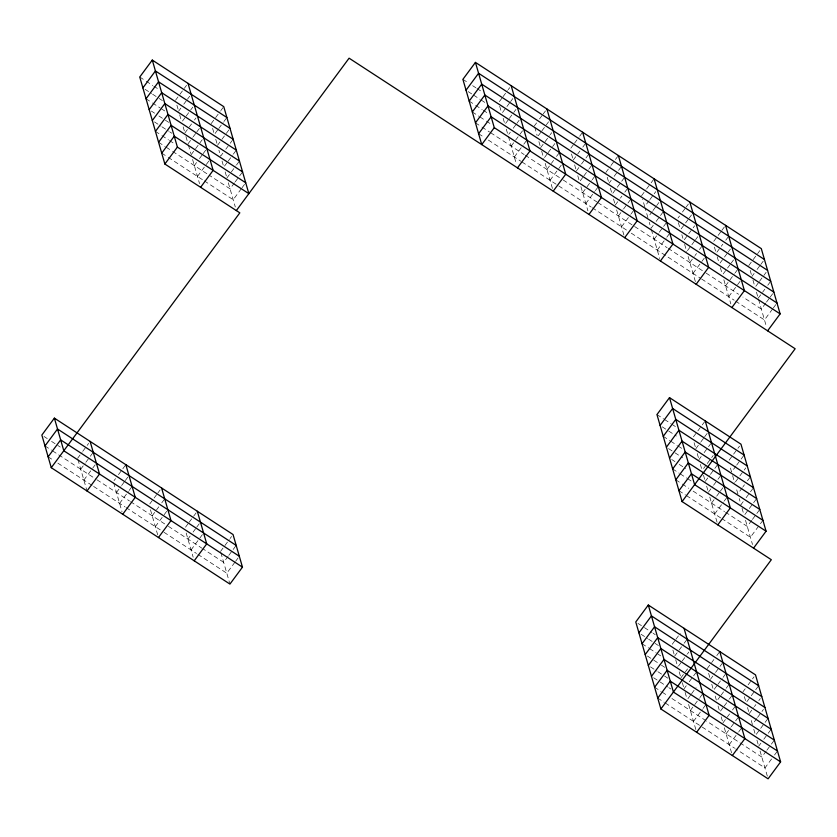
<?xml version="1.0" encoding="UTF-8"?>
<svg xmlns="http://www.w3.org/2000/svg" width="837" height="837" viewBox="0 0 837 837"><rect width="100%" height="100%" fill="white"/><g stroke="black" fill="none" stroke-linecap="round" stroke-linejoin="round"><path stroke-width="0.63" stroke-dasharray="4.18 3.14" d="M175.488 100.294L179.17 95.313M179.913 94.309L183.596 89.329M184.328 88.335L186.536 85.343M178.626 111.164L180.834 108.182M183.784 104.196L186.735 100.21M187.467 99.216L189.685 96.224M182.497 121.051L185.448 117.065M186.191 116.061L189.873 111.08M190.606 110.086L192.824 107.105M184.904 132.916L188.587 127.935M189.329 126.942L191.537 123.949M194.487 119.973L195.963 117.975M188.043 143.797L192.468 137.823M193.201 136.818L196.151 132.842M196.883 131.838L200.577 126.858M211.217 123.562L214.9 118.582M215.643 117.588L220.068 111.614M220.801 110.62L223.008 107.628M191.181 154.667L194.864 149.687M195.607 148.693L199.29 143.713M200.022 142.719L202.24 139.727M215.099 133.449L218.049 129.463M218.781 128.469L223.207 122.495M223.939 121.491L226.89 117.515M194.32 165.548L196.538 162.556M199.478 158.58L202.428 154.594M203.171 153.6L206.854 148.62M217.494 145.324L221.188 140.344M221.92 139.34L225.603 134.359M226.346 133.365L229.286 129.379M197.459 176.429L205.567 165.464M206.31 164.47L209.993 159.49M222.851 153.213L220.633 156.195L218.896 150.158M225.802 149.227L229.484 144.246M230.217 143.253L232.424 140.26M224.515 166.082L227.465 162.096M228.198 161.102L232.623 155.117M233.356 154.123L236.306 150.137M226.921 177.946L230.604 172.966M231.336 171.972L235.762 165.998M236.494 165.004L239.445 161.018M234.475 182.853L230.06 188.827L209.48 175.425M235.218 181.859L238.901 176.879M239.633 175.875L242.584 171.899M241.307 188.743L233.199 199.708L203.956 180.656M242.039 187.75L245.722 182.769M77.579 458.341L82.005 452.367M82.737 451.363L86.431 446.383M87.163 445.389L88.638 443.401M80.718 469.212L85.144 463.238M85.887 462.244L89.569 457.264M90.302 456.27L93.252 452.283M83.867 480.093L91.965 469.138M92.708 468.145L96.391 463.164M114.052 480.626L115.527 478.628M118.477 474.642L125.843 464.681M116.458 492.491L120.873 486.517M121.616 485.523L124.567 481.537M125.299 480.543L128.982 475.562M119.597 503.372L128.438 491.413M129.18 490.419L132.12 486.433M149.792 503.895L157.157 493.935M157.89 492.941L160.108 489.959M152.188 515.77L158.821 506.803M161.771 502.828L164.722 498.842M155.326 526.651L163.435 515.697M164.178 514.692L167.86 509.712M499.375 101.622L502.326 97.636M503.058 96.642L507.484 90.658M508.216 89.664L509.691 87.676M185.521 527.174L188.471 523.188M189.204 522.194L192.887 517.214M193.629 516.22L197.312 511.24M502.514 112.493L506.197 107.513M506.94 106.519L509.879 102.532M510.622 101.539L512.83 98.546M187.927 539.049L190.135 536.057M193.085 532.081L196.025 528.095M196.768 527.101L200.451 522.121M505.653 123.374L508.603 119.388M509.335 118.394L513.029 113.413M513.761 112.42L515.969 109.427M191.066 549.93L199.175 538.965M199.907 537.971L203.59 532.991M508.791 134.244L510.267 132.256M513.217 128.27L516.167 124.284M516.9 123.29L519.107 120.308M511.198 146.119L514.881 141.139M515.613 140.145L519.306 135.165M520.039 134.171L523.721 129.191M534.372 125.895L536.58 122.903M539.53 118.917L542.481 114.931M543.213 113.937L545.431 110.955M220.518 551.447L224.201 546.467M224.944 545.473L229.359 539.499M230.102 538.505L231.577 536.507M514.337 157L523.177 145.042M523.92 144.048L526.86 140.061M538.243 135.772L541.194 131.786M541.937 130.792L545.619 125.812M546.352 124.818L548.57 121.825M228.082 556.354L223.657 562.328L203.088 548.926M228.815 555.36L236.18 545.4M540.65 147.647L544.332 142.667M545.075 141.673L549.49 135.688M550.233 134.694L551.709 132.706M234.904 562.244L226.796 573.209L197.563 554.157M235.636 561.25L239.33 556.27M544.531 157.523L547.471 153.537M548.214 152.543L551.897 147.563M552.629 146.569L554.847 143.577M546.927 169.398L550.61 164.418M551.353 163.424L553.56 160.432M556.511 156.446L559.461 152.47M570.844 148.17L573.795 144.194M574.527 143.19L578.953 137.216M579.685 136.222L582.636 132.236M550.066 180.279L562.6 163.341M573.24 160.045L576.934 155.065M577.666 154.071L579.874 151.078M582.824 147.103L585.032 144.11M576.379 170.926L580.805 164.952M581.548 163.947L585.23 158.967M585.963 157.973L588.17 154.991M580.261 180.802L583.211 176.816M583.944 175.822L588.369 169.848M589.102 168.854L592.052 164.868M582.667 192.677L586.35 187.697M587.082 186.703L591.508 180.729M592.24 179.725L595.191 175.739M605.842 172.443L610.257 166.469M611 165.475L614.682 160.495M615.415 159.501L617.633 156.509M585.806 203.558L594.647 191.6M595.379 190.606L598.329 186.62M608.98 183.324L611.188 180.332M614.138 176.356L617.821 171.376M618.553 170.371L621.504 166.396M612.851 193.201L616.534 188.22M617.277 187.226L620.96 182.246M621.703 181.252L624.643 177.266M615.258 205.075L619.683 199.101M620.416 198.107L621.891 196.109M624.841 192.133L627.049 189.141M618.397 215.956L622.822 209.982M623.555 208.978L627.237 203.998M627.98 203.004L630.92 199.018M641.571 195.722L645.997 189.748M646.729 188.754L650.412 183.774M651.155 182.78L654.105 178.794M621.535 226.827L630.376 214.879M631.119 213.885L634.059 209.899M649.135 200.629L644.71 206.603L642.617 199.352M649.868 199.635L655.769 191.663M652.274 211.499L647.848 217.484L645.065 207.806M653.006 210.505L655.957 206.519M656.689 205.525L658.907 202.533M653.205 225.373L650.987 228.355L649.25 222.318M656.145 221.386L663.521 211.426M654.126 239.236L658.552 233.251M659.284 232.257L666.66 222.297M678.043 218.007L679.518 216.019M682.469 212.033L685.409 208.047M686.152 207.053L688.359 204.061M657.265 250.106L666.116 238.158M666.848 237.164L669.799 233.178M681.182 228.888L684.865 223.908M685.608 222.904L688.548 218.928M689.29 217.923L691.498 214.942M684.321 239.759L688.004 234.778M688.746 233.785L692.429 228.804M693.162 227.81L694.637 225.812M687.459 250.64L691.142 245.659M691.885 244.666L694.836 240.679M695.568 239.685L697.776 236.693M689.866 262.515L694.281 256.53M695.024 255.536L696.499 253.548M699.439 249.562L702.389 245.576M713.773 241.286L721.149 231.326M721.881 230.332L725.564 225.352M693.005 273.385L701.113 262.431M701.845 261.437L705.528 256.457M716.911 252.157L722.812 244.195M725.763 240.209L728.703 236.222M720.05 263.038L723.743 258.058M724.476 257.064L727.426 253.077M728.159 252.083L730.377 249.091M723.199 273.919L730.565 263.958M731.297 262.954L733.515 259.972M725.595 285.783L734.436 273.835M735.179 272.841L738.129 268.855M748.77 265.559L752.453 260.579M753.195 259.585L756.878 254.605M757.621 253.611L759.829 250.619M728.734 296.664L736.842 285.71M737.575 284.716L741.268 279.736M751.908 276.44L754.127 273.448M757.066 269.462L760.017 265.475M760.76 264.482L764.443 259.501M755.79 286.317L758.74 282.331M759.473 281.337L763.156 276.356M763.899 275.363L766.106 272.37M758.186 298.192L761.879 293.212M762.612 292.218L764.819 289.225M767.77 285.239L770.72 281.253M765.75 303.088L761.335 309.062L742.921 297.072M766.493 302.094L769.433 298.108M770.176 297.114L773.859 292.134M772.572 308.989L764.474 319.943L735.231 300.901M773.315 307.995L776.998 303.015M693.434 436.851L697.116 431.871M697.859 430.867L701.542 425.887M702.274 424.893L704.492 421.911M695.84 448.716L700.255 442.742M700.998 441.748L703.948 437.761M704.681 436.768L707.631 432.781M698.979 459.597L701.186 456.604M704.137 452.629L707.82 447.649M708.562 446.644L710.77 443.662M703.593 468.479L706.543 464.493M707.275 463.499L710.958 458.519M711.701 457.525L713.176 455.537M705.256 481.348L709.682 475.374M710.414 474.38L714.097 469.4M714.84 468.406L717.78 464.42M729.173 460.13L732.856 455.15M733.589 454.146L739.489 446.184M708.395 492.229L712.821 486.255M713.553 485.251L717.236 480.271M717.979 479.277L720.186 476.295M735.995 466.021L731.569 471.995L729.833 465.958M736.727 465.027L740.41 460.047M741.153 459.053L744.103 455.066M711.534 503.1L715.959 497.126M716.692 496.132L719.642 492.146M720.375 491.152L724.068 486.171M735.451 481.882L739.134 476.902M739.866 475.908L745.767 467.935M714.672 513.981L723.513 502.033M724.256 501.028L727.207 497.052M742.273 487.772L737.847 493.757L736.11 487.709M743.005 486.778L744.48 484.79M747.431 480.804L750.381 476.818M743.204 501.645L740.986 504.627L739.249 498.59M746.144 497.659L753.52 487.699M744.867 514.514L748.55 509.534M749.293 508.53L756.658 498.57M751.689 520.405L747.274 526.379L725.616 512.275M752.432 519.411L756.114 514.431M756.847 513.437L759.797 509.451M762.936 520.332L750.412 537.26L722.258 518.919M672.247 644.249L675.187 640.263M675.93 639.269L680.355 633.295M674.643 656.124L678.336 651.144M679.069 650.15L683.494 644.166M684.227 643.172L687.177 639.186M678.525 666.001L681.475 662.015M682.207 661.021L686.633 655.047M687.365 654.053L688.841 652.054M680.92 677.876L684.614 672.896M685.346 671.902L687.554 668.909M684.07 688.757L686.277 685.765M689.228 681.778L692.91 676.798M693.643 675.804L696.593 671.818M707.244 668.522L710.927 663.542M711.659 662.548L713.877 659.556M716.817 655.57L719.768 651.594M687.941 698.633L690.891 694.647M691.624 693.653L696.049 687.679M710.383 679.403L714.798 673.419M715.541 672.425L719.224 667.445M719.956 666.451L722.174 663.459M690.347 710.508L694.03 705.528M694.762 704.534L699.188 698.55M699.92 697.556L702.871 693.57M714.254 689.28L717.204 685.294M717.937 684.3L722.362 678.326M723.105 677.332L725.313 674.34M693.486 721.379L702.327 709.431M703.059 708.437L706.009 704.451M720.343 696.175L716.66 701.155L714.913 695.108M721.086 695.181L725.501 689.196M726.244 688.202L728.452 685.221M720.531 711.031L723.482 707.045M724.225 706.051L728.64 700.077M729.383 699.083L732.323 695.097M742.974 691.801L745.181 688.809M748.132 684.833L751.814 679.853M752.557 678.849L754.032 676.861M722.938 722.906L726.621 717.926M727.363 716.932L729.571 713.94M732.521 709.954L735.461 705.978M746.855 701.678L750.538 696.698M751.27 695.704L754.953 690.724M755.696 689.73L758.646 685.744M726.077 733.787L730.502 727.803M731.235 726.809L734.917 721.829M735.66 720.835L738.611 716.849M749.251 713.553L753.677 707.579M754.409 706.585L755.884 704.587M758.835 700.611L760.31 698.613M729.215 744.658L738.056 732.71M738.799 731.716L741.749 727.73M756.815 718.46L752.39 724.434L750.653 718.387M757.548 717.455L761.241 712.475M761.973 711.481L763.449 709.494M756.271 734.311L759.954 729.33M760.687 728.336L764.38 723.356M765.112 722.362L768.063 718.376M758.667 746.185L760.885 743.193M763.825 739.217L767.519 734.237M768.251 733.233L771.201 729.257M766.232 751.082L761.806 757.066L706.585 721.086M766.974 750.088L770.657 745.108M771.39 744.114L774.34 740.128M771.578 758.971L764.955 767.937L735.713 748.895M774.528 754.995L777.479 751.009M462.903 79.337L468.322 82.863M472.654 85.688L475.897 87.801M476.985 88.502L482.394 92.028M468.207 91.62L472.539 94.445M473.627 95.146L480.124 99.383M481.202 100.084L485.533 102.909M469.18 101.089L474.6 104.615M475.678 105.326L482.175 109.553M483.263 110.264L488.672 113.79M472.319 111.97L478.816 116.197M479.904 116.908L485.314 120.434M486.402 121.135L491.811 124.661M475.458 122.84L480.877 126.366M481.955 127.078L489.54 132.016M490.618 132.717L524.192 154.583M525.27 155.295L562.087 179.275M563.175 179.976L596.739 201.843M597.827 202.554L667.12 247.7M668.208 248.401L705.026 272.381M706.104 273.092L738.59 294.258M478.597 133.721L484.016 137.247M488.348 140.072L520.834 161.227M521.911 161.939L557.651 185.218M558.729 185.919L591.215 207.084M592.303 207.785L626.955 230.363M631.286 233.178L700.579 278.323M701.668 279.035L734.154 300.19M139.748 77.014L145.167 80.54M146.245 81.241L152.742 85.479M153.83 86.18L159.239 89.705M656.961 414.566L663.459 418.803M664.547 419.504L671.044 423.731M672.121 424.443L675.375 426.556M145.063 89.297L151.56 93.535M152.637 94.236L158.057 97.762M159.135 98.473L162.388 100.586M662.266 426.849L667.685 430.385M668.763 431.086L676.348 436.025M146.036 98.766L151.445 102.292M152.533 102.993L160.108 107.931M161.196 108.643L165.527 111.457M663.249 436.318L669.736 440.555M670.824 441.256L677.321 445.493M678.399 446.194L681.653 448.308M151.34 111.049L154.583 113.173M158.915 115.987L164.334 119.513M165.412 120.225L168.666 122.338M668.554 448.611L673.963 452.137M675.051 452.838L682.626 457.776M154.479 121.93L160.976 126.157M162.054 126.868L168.551 131.095M169.639 131.807L171.805 133.219M671.692 459.482L674.936 461.595M679.267 464.42L685.765 468.657M155.452 131.399L160.861 134.924M161.949 135.625L168.446 139.863M169.524 140.564L174.943 144.09M672.666 468.95L679.163 473.187M680.24 473.888L686.738 478.115M687.826 478.827L691.069 480.94M158.591 142.269L165.088 146.506M166.165 147.207L171.585 150.733M172.663 151.445L208.403 174.724M675.804 479.831L681.213 483.357M682.301 484.058L688.799 488.295M693.13 491.11L724.528 511.574M161.729 153.15L167.138 156.676M168.227 157.377L202.878 179.955M678.943 490.702L685.44 494.939M686.518 495.64L721.17 518.218M637.94 623.377L643.35 626.903M644.438 627.614L652.013 632.552M653.101 633.253L655.266 634.666M641.079 634.258L647.576 638.485M648.654 639.196L654.074 642.722M655.151 643.423L658.405 645.536M642.052 643.726L648.549 647.953M649.638 648.654L656.124 652.891M657.212 653.592L661.544 656.417M647.357 656.009L652.776 659.535M653.854 660.236L660.351 664.473M661.439 665.174L664.683 667.298M650.495 666.89L656.993 671.117M658.081 671.829L663.49 675.354M664.578 676.055L667.821 678.169M653.634 677.761L659.054 681.287M660.131 681.998L667.717 686.936M668.794 687.637L670.96 689.05M654.607 687.229L661.104 691.456M662.193 692.168L667.602 695.693M671.933 698.518L705.507 720.385M657.746 698.11L664.243 702.337M665.331 703.038L701.061 726.317M702.149 727.029L734.635 748.184M44.016 436.475L47.259 438.588M51.591 441.413L60.254 447.052M44.989 445.943L51.486 450.17M52.574 450.871L95.878 479.088M96.966 479.8L129.453 500.955M130.53 501.666L167.348 525.646M168.436 526.358L201.999 548.225M48.127 456.814L53.547 460.34M57.879 463.164L92.52 485.732M93.608 486.443L125.006 506.898M126.094 507.599L162.912 531.589M163.989 532.29L196.475 553.456M750.172 270.393L751.563 275.227M752.955 280.06L754.702 286.108M756.449 292.144L757.841 296.978M758.542 299.395L766.566 327.194M714.432 247.114L715.834 251.947M717.225 256.781L718.973 262.828M720.364 267.662L722.111 273.699M723.848 279.746L730.827 303.915M678.357 222.632L680.094 228.668M681.841 234.716L682.887 238.336M684.635 244.383L686.727 251.634M688.119 256.467L696.143 284.266M732.616 475.625L734.708 482.876M742.032 508.258L743.779 514.295M745.526 520.342L752.505 544.51M651.343 229.568L659.713 258.57M694.093 442.679L695.495 447.513M697.231 453.56L698.633 458.394M700.37 464.43L701.772 469.264M703.509 475.311L704.911 480.145M706.648 486.182L708.05 491.016M709.786 497.063L717.121 522.445M607.233 177.277L608.625 182.121M610.372 188.158L611.763 192.991M613.511 199.039L614.913 203.872M616.649 209.909L624.674 237.708M744.365 696.635L745.767 701.469M747.504 707.516L748.906 712.35M753.792 729.268L755.183 734.101M756.93 740.138L758.322 744.972M760.069 751.019L768.094 778.818M571.504 154.008L572.895 158.842M574.642 164.879L576.034 169.712M577.781 175.76L579.173 180.593M580.92 186.63L587.898 210.809M708.636 673.356L710.027 678.19M711.774 684.237L713.166 689.071M718.052 705.989L719.799 712.025M721.191 716.87L722.593 721.703M724.329 727.74L731.664 753.122M534.717 127.098L537.166 135.563M538.902 141.599L540.304 146.433M541.696 151.267L543.788 158.517M545.18 163.351L553.205 191.15M672.906 650.077L674.298 654.911M675.689 659.744L677.782 666.995M679.184 671.829L680.575 676.662M682.322 682.71L683.714 687.543M685.116 692.377L686.853 698.424M688.6 704.461L696.269 731.046M499.689 106.236L501.426 112.284M503.173 118.32L504.565 123.154M506.312 129.201L507.703 134.035M508.404 136.452L516.429 164.251M212.619 128.396L214.356 134.443M215.758 139.277L217.149 144.11M222.035 161.028L223.427 165.862M225.174 171.909L226.565 176.743M228.313 182.78L235.291 206.959M176.879 105.127L178.281 109.961M179.673 114.795L181.42 120.831M183.157 126.879L184.558 131.712M185.95 136.546L187.697 142.583M188.388 145L190.836 153.464M192.583 159.511L199.551 183.68M220.863 552.661L229.589 582.876M186.18 533.012L193.159 557.18M150.451 509.733L158.465 537.521M113.665 482.823L122.035 511.825M77.935 459.544L87.006 490.974"/><path stroke-width="1.26" d="M152.282 60.076L177.392 147.092L248.861 193.65L223.751 106.634L152.282 60.076L139.748 77.014L164.868 164.021L239.821 212.849L51.266 467.695L229.934 584.08L242.468 567.151L233.042 534.519L54.374 418.134L41.85 435.062L51.266 467.695M142.897 87.885L155.42 70.957L226.89 117.515M146.036 98.766L158.559 81.827L230.029 128.385M149.174 109.637L161.698 92.708L233.167 139.266M152.313 120.518L164.837 103.589L236.306 150.137M155.452 131.399L167.975 114.46L239.445 161.018M158.591 142.269L171.114 125.341L242.584 171.899M161.729 153.15L174.253 136.211L245.722 182.769M164.868 164.021L177.392 147.092M200.598 187.3L213.132 170.371L188.011 83.355M44.989 445.943L57.523 429.004L236.18 545.4M48.127 456.814L60.662 439.885L239.33 556.27M236.337 210.579L349.092 58.182L795.15 348.757L682.082 501.583L771.327 559.723L660.885 708.981L768.094 778.818L780.618 761.879L755.508 674.873L648.298 605.036L635.775 621.964L660.885 708.981M87.006 490.974L99.53 474.035L90.114 441.402M122.736 514.253L135.259 497.314L125.843 464.681M475.437 62.398L462.903 79.337L481.746 144.592L494.269 127.663L475.437 62.398L761.304 248.631L780.136 313.885L767.613 330.824M466.042 90.208L478.576 73.279L764.443 259.501M469.18 101.089L481.714 84.16L767.581 270.382M472.319 111.97L484.853 95.031L770.72 281.253M158.465 537.521L170.999 520.593L161.583 487.961M475.458 122.84L487.992 105.912L773.859 292.134M478.597 133.721L491.131 116.782L776.998 303.015M194.205 560.8L206.729 543.872L197.312 511.24M517.475 167.871L529.999 150.942L511.166 85.677M553.205 191.15L565.739 174.222L546.896 108.956M588.945 214.429L601.468 197.501L582.636 132.236M624.674 237.708L637.208 220.78L618.365 155.515M660.403 260.987L672.938 244.048L654.105 178.794M696.143 284.266L708.667 267.327L689.834 202.073M731.873 307.545L744.407 290.606L725.564 225.352M753.551 548.141L766.075 531.202L740.965 444.185L669.495 397.638L656.961 414.566L682.082 501.583M660.1 425.447L672.634 408.508L744.103 455.066M663.249 436.318L675.773 419.389L747.242 465.947M666.388 447.199L678.912 430.26L750.381 476.818M669.527 458.069L682.05 441.141L753.52 487.699M672.666 468.95L685.189 452.022L756.658 498.57M675.804 479.831L688.328 462.892L759.797 509.451M678.943 490.702L691.467 473.773L762.936 520.332M717.811 524.862L730.345 507.923L705.225 420.906M638.913 632.845L651.437 615.906L758.646 685.744M642.052 643.726L654.576 626.787L761.785 696.625M645.191 654.597L657.725 637.668L764.924 707.495M648.33 665.478L660.864 648.539L768.063 718.376M651.468 676.348L664.003 659.42L771.201 729.257M654.607 687.229L667.141 670.291L774.34 740.128M657.746 698.11L670.28 681.172L777.479 751.009M696.625 732.26L709.148 715.332L684.038 628.315M732.354 755.539L744.888 738.6L719.768 651.594M494.269 127.663L780.136 313.885M766.075 531.202L694.605 484.644L669.495 397.638M780.618 761.879L673.419 692.053L648.298 605.036M242.468 567.151L63.8 450.756L54.374 418.134"/></g></svg>
